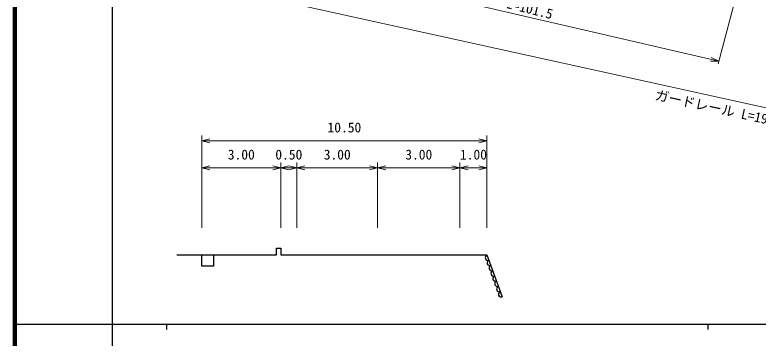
# Model space of a CAD drawing. Units: millimetres, scale not verified. Extents: x 40000 to 680000, y 20000 to 380000.
# Drawn here: x 40000 to 177279, y 202409 to 262021 of the extents above; entities that cross this region are included whole.
import ezdxf
from ezdxf.enums import TextEntityAlignment as Align

# ---------------------------------------------------------------- set-up
doc = ezdxf.new("R2010")
doc.units = ezdxf.units.MM
doc.header["$LTSCALE"] = 1000
for name, color, linetype, lineweight in [('M-BGD', 7, 'Continuous', 25), ('M-STR-HTXT', 7, 'Continuous', 13), ('M-TTL', 2, 'Continuous', 140), ('M-TTL-BAND', 7, 'Continuous', 25)]:
    doc.layers.add(name, color=color, linetype=linetype, lineweight=lineweight)
doc.styles.add('ＭＳ ゴシック', font='')
doc.styles.get('ＭＳ ゴシック').set_extended_font_data('MS Gothic')

msp = doc.modelspace()

# ---------------------------------------------------------------- linework, layer by layer
at = {"layer": 'M-BGD'}
msp.add_line((127198, 217740), (130000, 210027), dxfattribs=at)
msp.add_lwpolyline([(69890, 217740), (88347, 217740), (88347, 219013), (89116, 219013), (89116, 217740), (127198, 217740), (130000, 210027)], dxfattribs=at)
msp.add_lwpolyline([(74524, 217740), (76659, 217740), (76659, 215688), (74524, 215688)], close=True, dxfattribs=at)
for centre in [(127385, 217262), (127736, 216298), (128086, 215334), (128436, 214370), (128786, 213406), (129137, 212441), (129487, 211477), (129837, 210513)]:
    msp.add_arc(centre, 513, 111.42493, 288.50308, dxfattribs=at)
msp.add_open_spline([(77888, 301011), (78741, 301000), (78991, 300983), (79695, 300926), (80901, 300827), (81583, 300743), (82757, 300445), (83843, 300169), (84448, 299969), (85469, 299508), (85912, 299308), (86110, 299101), (86525, 298848), (87624, 298179), (88285, 297875), (89357, 297163), (91387, 295813), (92241, 294621), (94396, 293479), (95529, 292878), (96214, 292641), (97407, 292170), (99345, 291404), (100439, 290999), (102392, 290273), (102743, 290143), (102937, 290058), (103294, 289944), (103650, 289830), (103853, 289777), (104216, 289690), (105906, 289284), (106853, 289034), (108575, 288800), (110414, 288550), (111470, 288865), (113325, 288858), (115957, 288848), (117450, 289007), (120061, 288675), (121141, 288538), (121733, 288370), (122797, 288135), (122997, 288091), (123108, 288061), (123306, 288008), (124593, 287661), (125309, 287446), (126583, 287054), (131816, 285445), (134741, 284520), (139915, 282731), (140674, 282468), (141080, 282270), (141824, 281968), (143171, 281421), (143893, 281031), (145260, 280537), (146848, 279963), (147732, 279566), (149397, 279286), (150555, 279092), (151228, 279207), (152402, 279207), (153254, 279208), (153730, 279253), (154582, 279259), (156248, 279271), (157187, 279353), (158846, 279204), (160464, 279058), (161317, 278635), (162886, 278211), (165694, 277452), (167220, 276865), (170014, 276057), (171900, 275511), (172958, 275214), (174850, 274690), (178427, 273698), (180472, 273288), (184014, 272178), (186051, 271540), (187163, 271087), (189136, 270271), (191246, 269398), (192272, 268573), (194353, 267634), (195183, 267259), (195627, 266961), (196516, 266762), (197436, 266556), (197976, 266574), (198915, 266491), (199878, 266405), (200420, 266382), (201386, 266328), (202257, 266280), (202751, 266325), (203617, 266220), (205712, 265966), (206891, 265774), (208927, 265217), (211564, 264494), (212916, 263702), (215450, 262673), (215563, 262627), (215623, 262593), (215736, 262546), (217230, 261928), (218046, 261524), (219573, 260991), (220012, 260837), (220266, 260775), (220711, 260639), (220918, 260576), (221028, 260518), (221240, 260479), (224137, 259956), (225817, 260094), (228754, 259883), (233148, 259567), (235637, 259701), (240012, 259179), (241803, 258965), (242782, 258683), (244562, 258385), (245642, 258204), (246257, 258162), (247330, 257940), (250648, 257254), (252439, 256580), (255698, 255651), (258658, 254808), (260286, 254233), (263248, 253398), (264864, 252942), (265815, 252846), (267407, 252313), (268538, 251935), (269160, 251680), (270238, 251169), (271807, 250425), (272332, 250020), (274035, 248859)], degree=3, knots=[0, 0, 0, 0, 1, 1, 1, 2, 2, 2, 3, 3, 3, 4, 4, 4, 5, 5, 5, 6, 6, 6, 7, 7, 7, 8, 8, 8, 9, 9, 9, 10, 10, 10, 11, 11, 11, 12, 12, 12, 13, 13, 13, 14, 14, 14, 15, 15, 15, 16, 16, 16, 17, 17, 17, 18, 18, 18, 19, 19, 19, 20, 20, 20, 21, 21, 21, 22, 22, 22, 23, 23, 23, 24, 24, 24, 25, 25, 25, 26, 26, 26, 27, 27, 27, 28, 28, 28, 29, 29, 29, 30, 30, 30, 31, 31, 31, 32, 32, 32, 33, 33, 33, 34, 34, 34, 35, 35, 35, 36, 36, 36, 37, 37, 37, 38, 38, 38, 39, 39, 39, 40, 40, 40, 41, 41, 41, 42, 42, 42, 43, 43, 43, 44, 44, 44, 45, 45, 45, 46, 46, 46, 47, 47, 47, 48, 48, 48, 48], dxfattribs=at)
at = {"layer": 'M-STR-HTXT'}
for p, q in [((176288, 277359), (169879, 252995)), ((170009, 253488), (79736, 274391)), ((263780, 226199), (78116, 267025)), ((170009, 253488), (168632, 254192)), ((170009, 253488), (168463, 253461)), ((74524, 222740), (74524, 239794)), ((74524, 238794), (76024, 239169)), ((127198, 238794), (125698, 239169)), ((127198, 222740), (127198, 239794)), ((74524, 238794), (127198, 238794)), ((74524, 238794), (76024, 238419)), ((127198, 238794), (125698, 238419)), ((89116, 222740), (89116, 234794)), ((92083, 222740), (92083, 234794)), ((106998, 222740), (106998, 234794)), ((122201, 222740), (122201, 234794)), ((74524, 233794), (76024, 234169)), ((74524, 233794), (89116, 233794)), ((74524, 233794), (76024, 233419)), ((89116, 233794), (87616, 234169)), ((89116, 233794), (87616, 233419)), ((89116, 233794), (90616, 234169)), ((89116, 233794), (92083, 233794)), ((89116, 233794), (90616, 233419)), ((92083, 233794), (90583, 234169)), ((92083, 233794), (90583, 233419)), ((92083, 233794), (93583, 234169)), ((92083, 233794), (106998, 233794)), ((92083, 233794), (93583, 233419)), ((106998, 233794), (105498, 234169)), ((106998, 233794), (105498, 233419)), ((106998, 233794), (108498, 234169)), ((106998, 233794), (122201, 233794)), ((106998, 233794), (108498, 233419)), ((122201, 233794), (120701, 234169)), ((122201, 233794), (120701, 233419)), ((122201, 233794), (123701, 234169)), ((122201, 233794), (127198, 233794)), ((122201, 233794), (123701, 233419)), ((127198, 233794), (125698, 234169)), ((127198, 233794), (125698, 233419))]:
    msp.add_line(p, q, dxfattribs=at)
at = {"layer": 'M-TTL'}
msp.add_line((40000, 380000), (40000, 20000), dxfattribs=at)
at = {"layer": 'M-TTL-BAND'}
for p, q in [((58000, 370000), (58000, 20000)), ((40000, 205000), (579000, 205000)), ((68000, 205000), (68000, 204000)), ((168000, 205000), (168000, 204000))]:
    msp.add_line(p, q, dxfattribs=at)

# ---------------------------------------------------------------- texts
at = {"layer": 'M-STR-HTXT', "style": 'ＭＳ ゴシック'}
for s, rotation, p in [('ガードレール L=101.5', 346.091, (126839, 263692)), ('ガードレール L=190.0', 347.599, (170196, 243194))]:
    msp.add_text(s, height=1833, rotation=rotation, dxfattribs=at).set_placement(p, align=Align.BOTTOM_CENTER)
for s, p in [('10.50', (100861, 239794)), ('3.00', (81820, 234794)), ('0.50', (90600, 234794)), ('3.00', (99540, 234794)), ('3.00', (114599, 234794)), ('1.00', (124699, 234794))]:
    msp.add_text(s, height=1833, dxfattribs=at).set_placement(p, align=Align.BOTTOM_CENTER)

doc.saveas('drawing.dxf')
